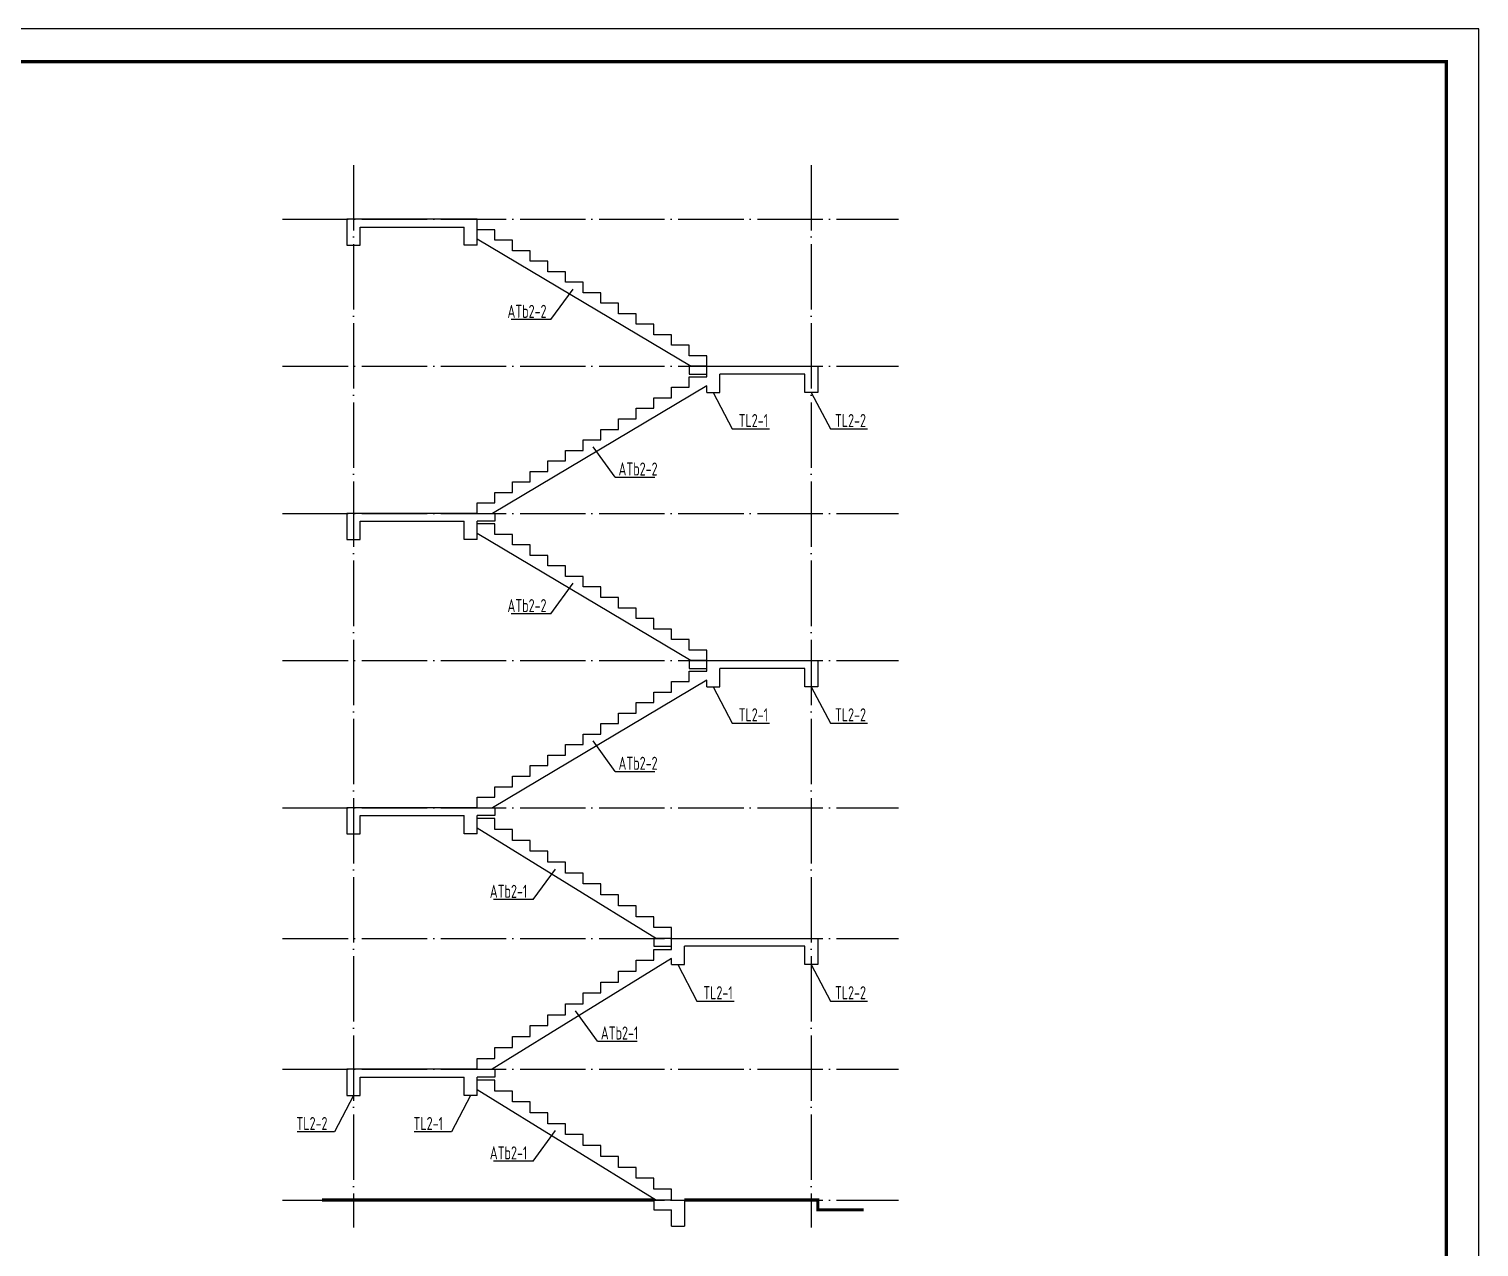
# Model space of a CAD drawing. Extents: x -2331248 to -1198620, y -977263 to -545844.
# Drawn here: x -1220791 to -1198620, y -844054 to -825428 of the extents above; entities that cross this region are included whole.
import ezdxf

# ---------------------------------------------------------------- set-up
doc = ezdxf.new("R2010")
doc.units = 0
doc.header["$LTSCALE"] = 1000
doc.header["$MEASUREMENT"] = 0
doc.linetypes.add('DOTE', pattern=[2.42, 2, -0.2, 0.02, -0.2])
doc.layers.get('0').update_dxf_attribs({"linetype": 'CONTINUOUS'})
for name, color, linetype in [('DOTE', 1, 'DOTE'), ('PUB_TEXT', 7, 'CONTINUOUS'), ('PUB_TITLE', 4, 'CONTINUOUS'), ('S_STAIR', 2, 'CONTINUOUS'), ('梁', 4, 'CONTINUOUS')]:
    doc.layers.add(name, color=color, linetype=linetype)
doc.styles.add('TSSD_REIN', font='Tssdeng.shx', dxfattribs={"width": 0.7, "bigfont": 'hztxt.shx'})

msp = doc.modelspace()

# ---------------------------------------------------------------- linework, layer by layer
for p, q in [((-1212811.4, -829872.8), (-1212472.8, -829404.7)), ((-1212811.4, -829872.8), (-1213416.6, -829872.8)), ((-1210329, -830986), (-1210037.6, -831544)), ((-1208829, -830986), (-1208537.6, -831544)), ((-1210037.6, -831544), (-1209468.5, -831544)), ((-1208537.6, -831544), (-1207968.5, -831544)), ((-1211826.6, -832283.5), (-1212165.2, -831815.4)), ((-1211826.6, -832283.5), (-1211221.4, -832283.5)), ((-1212811.4, -834372.8), (-1212472.8, -833904.7)), ((-1212811.4, -834372.8), (-1213416.6, -834372.8)), ((-1210329, -835486), (-1210037.6, -836044)), ((-1208829, -835486), (-1208537.6, -836044)), ((-1210037.6, -836044), (-1209468.5, -836044)), ((-1208537.6, -836044), (-1207968.5, -836044)), ((-1211826.6, -836783.5), (-1212165.2, -836315.4)), ((-1211826.6, -836783.5), (-1211221.4, -836783.5)), ((-1213081.4, -838741.8), (-1212742.8, -838273.7)), ((-1213081.4, -838741.8), (-1213686.6, -838741.8)), ((-1210869, -839736), (-1210577.6, -840294)), ((-1208829, -839736), (-1208537.6, -840294)), ((-1212096.6, -840908.5), (-1212435.2, -840440.4)), ((-1210577.6, -840294), (-1210008.5, -840294)), ((-1208537.6, -840294), (-1207968.5, -840294)), ((-1212096.6, -840908.5), (-1211491.4, -840908.5)), ((-1215829, -841736), (-1216120.4, -842294)), ((-1214039, -841736), (-1214330.4, -842294)), ((-1216120.4, -842294), (-1216689.5, -842294)), ((-1214330.4, -842294), (-1214899.5, -842294)), ((-1213081.4, -842741.8), (-1212742.8, -842273.7)), ((-1213081.4, -842741.8), (-1213686.6, -842741.8))]:
    msp.add_line(p, q)
at = {"const_width": 50}
for points in [[(-1216310, -843336), (-1211239, -843336)], [(-1210769, -843336), (-1208729, -843336), (-1208729, -843486), (-1208029, -843486)]]:
    msp.add_lwpolyline(points, dxfattribs=at)
at = {"layer": 'DOTE', "ltscale": 0.5}
for p, q in [((-1215829, -827508), (-1215829, -843757.2)), ((-1208829, -827508), (-1208829, -843757.2)), ((-1216913, -828336), (-1207496, -828336)), ((-1216913, -830586), (-1207496, -830586)), ((-1216913, -832836), (-1207496, -832836)), ((-1216913, -835086), (-1207496, -835086)), ((-1216913, -837336), (-1207496, -837336)), ((-1216913, -839336), (-1207496, -839336)), ((-1216913, -841336), (-1207496, -841336)), ((-1216913, -843336), (-1207496, -843336))]:
    msp.add_line(p, q, dxfattribs=at)
at = {"layer": 'PUB_TITLE'}
msp.add_lwpolyline([(-1240670, -855128), (-1198620, -855128), (-1198620, -825428), (-1240670, -825428)], close=True, dxfattribs=at)
at = {"layer": 'PUB_TITLE', "const_width": 50}
msp.add_lwpolyline([(-1239420, -854628), (-1199120, -854628), (-1199120, -825928), (-1239420, -825928)], close=True, dxfattribs=at)
at = {"layer": 'S_STAIR'}
for p, q in [((-1213939, -828336), (-1215929, -828336)), ((-1215929, -828336), (-1215929, -828736)), ((-1215729, -828736), (-1215729, -828456)), ((-1215729, -828456), (-1214139, -828456)), ((-1214139, -828736), (-1214139, -828456)), ((-1213939, -828736), (-1213939, -828336)), ((-1215929, -828736), (-1215729, -828736)), ((-1213939, -828736), (-1214139, -828736)), ((-1210429, -830746.8), (-1210429, -830586)), ((-1210429, -830586), (-1208729, -830586)), ((-1208929, -830706), (-1210229, -830706)), ((-1210229, -830986), (-1210229, -830706)), ((-1208929, -830986), (-1208929, -830706)), ((-1208729, -830586), (-1208729, -830986)), ((-1210429, -830886.4), (-1213704.4, -832836)), ((-1210429, -830986), (-1210429, -830886.4)), ((-1210429, -830986), (-1210229, -830986)), ((-1208729, -830986), (-1208929, -830986)), ((-1213939, -832836), (-1215929, -832836)), ((-1215929, -832836), (-1215929, -833236)), ((-1215729, -833236), (-1215729, -832956)), ((-1215729, -832956), (-1214139, -832956)), ((-1214139, -833236), (-1214139, -832956)), ((-1213939, -833236), (-1213939, -832956)), ((-1215929, -833236), (-1215729, -833236)), ((-1213939, -833236), (-1214139, -833236)), ((-1210429, -835246.8), (-1210429, -835086)), ((-1210429, -835086), (-1208729, -835086)), ((-1208729, -835086), (-1208729, -835486)), ((-1210429, -835386.4), (-1213704.4, -837336)), ((-1210429, -835486), (-1210429, -835386.4)), ((-1208929, -835206), (-1210229, -835206)), ((-1210229, -835486), (-1210229, -835206)), ((-1208929, -835486), (-1208929, -835206)), ((-1210429, -835486), (-1210229, -835486)), ((-1208729, -835486), (-1208929, -835486)), ((-1213939, -837336), (-1215929, -837336)), ((-1215929, -837336), (-1215929, -837736)), ((-1215729, -837736), (-1215729, -837456)), ((-1215729, -837456), (-1214139, -837456)), ((-1214139, -837736), (-1214139, -837456)), ((-1213939, -837736), (-1213939, -837456)), ((-1215929, -837736), (-1215729, -837736)), ((-1213939, -837736), (-1214139, -837736)), ((-1210969, -839336), (-1208729, -839336)), ((-1210969, -839502.6), (-1210969, -839336)), ((-1208729, -839336), (-1208729, -839736)), ((-1208929, -839456), (-1210769, -839456)), ((-1210769, -839736), (-1210769, -839456)), ((-1208929, -839736), (-1208929, -839456)), ((-1210969, -839643.7), (-1213710.5, -841336)), ((-1210969, -839736), (-1210969, -839643.7)), ((-1210969, -839736), (-1210769, -839736)), ((-1208729, -839736), (-1208929, -839736)), ((-1213939, -841336), (-1215929, -841336)), ((-1215929, -841336), (-1215929, -841736)), ((-1215729, -841736), (-1215729, -841456)), ((-1215729, -841456), (-1214139, -841456)), ((-1214139, -841736), (-1214139, -841456)), ((-1213939, -841736), (-1213939, -841456)), ((-1215929, -841736), (-1215729, -841736)), ((-1213939, -841736), (-1214139, -841736)), ((-1210969, -843336), (-1210769, -843336)), ((-1210769, -843336), (-1210769, -843736)), ((-1210969, -843736), (-1210969, -843486)), ((-1210969, -843736), (-1210769, -843736))]:
    msp.add_line(p, q, dxfattribs=at)
for points in [[(-1210969, -831068.2), (-1210969, -830907.5), (-1210699, -830907.5)], [(-1210699, -830907.5), (-1210699, -830746.8), (-1210429, -830746.8)], [(-1211239, -831228.9), (-1211239, -831068.2), (-1210969, -831068.2)], [(-1211779, -831550.3), (-1211779, -831389.6), (-1211509, -831389.6)], [(-1211509, -831389.6), (-1211509, -831228.9), (-1211239, -831228.9)], [(-1212049, -831711), (-1212049, -831550.3), (-1211779, -831550.3)], [(-1212319, -831871.7), (-1212319, -831711), (-1212049, -831711)], [(-1212859, -832193.2), (-1212859, -832032.5), (-1212589, -832032.5)], [(-1212589, -832032.5), (-1212589, -831871.7), (-1212319, -831871.7)], [(-1213129, -832353.9), (-1213129, -832193.2), (-1212859, -832193.2)], [(-1213399, -832514.6), (-1213399, -832353.9), (-1213129, -832353.9)], [(-1213939, -832836), (-1213939, -832675.3), (-1213669, -832675.3)], [(-1213669, -832675.3), (-1213669, -832514.6), (-1213399, -832514.6)], [(-1213939, -832836), (-1213669, -832836), (-1213669, -832956), (-1213939, -832956)], [(-1210699, -835407.5), (-1210699, -835246.8), (-1210429, -835246.8)], [(-1211239, -835728.9), (-1211239, -835568.2), (-1210969, -835568.2)], [(-1210969, -835568.2), (-1210969, -835407.5), (-1210699, -835407.5)], [(-1211509, -835889.6), (-1211509, -835728.9), (-1211239, -835728.9)], [(-1212049, -836211), (-1212049, -836050.3), (-1211779, -836050.3)], [(-1211779, -836050.3), (-1211779, -835889.6), (-1211509, -835889.6)], [(-1212319, -836371.7), (-1212319, -836211), (-1212049, -836211)], [(-1212589, -836532.5), (-1212589, -836371.7), (-1212319, -836371.7)], [(-1213129, -836853.9), (-1213129, -836693.2), (-1212859, -836693.2)], [(-1212859, -836693.2), (-1212859, -836532.5), (-1212589, -836532.5)], [(-1213399, -837014.6), (-1213399, -836853.9), (-1213129, -836853.9)], [(-1213669, -837175.3), (-1213669, -837014.6), (-1213399, -837014.6)], [(-1213939, -837336), (-1213939, -837175.3), (-1213669, -837175.3)], [(-1213939, -837336), (-1213669, -837336), (-1213669, -837456), (-1213939, -837456)], [(-1211239, -839669.3), (-1211239, -839502.6), (-1210969, -839502.6)], [(-1211509, -839836), (-1211509, -839669.3), (-1211239, -839669.3)], [(-1212049, -840169.3), (-1212049, -840002.6), (-1211779, -840002.6)], [(-1211779, -840002.6), (-1211779, -839836), (-1211509, -839836)], [(-1212319, -840336), (-1212319, -840169.3), (-1212049, -840169.3)], [(-1212589, -840502.6), (-1212589, -840336), (-1212319, -840336)], [(-1213129, -840836), (-1213129, -840669.3), (-1212859, -840669.3)], [(-1212859, -840669.3), (-1212859, -840502.6), (-1212589, -840502.6)], [(-1213399, -841002.7), (-1213399, -840836), (-1213129, -840836)], [(-1213669, -841169.3), (-1213669, -841002.7), (-1213399, -841002.7)], [(-1213939, -841336), (-1213939, -841169.3), (-1213669, -841169.3)], [(-1213939, -841336), (-1213669, -841336), (-1213669, -841456), (-1213939, -841456)], [(-1210969, -843336), (-1211239, -843336), (-1211239, -843486), (-1210969, -843486)]]:
    msp.add_lwpolyline(points, dxfattribs=at)
at = {"layer": '梁'}
for p, q in [((-1213939, -828636.4), (-1210663.6, -830586)), ((-1213939, -833136.4), (-1210663.6, -835086)), ((-1213939, -837643.7), (-1211197.4, -839336)), ((-1213939, -841643.7), (-1211197.4, -843336))]:
    msp.add_line(p, q, dxfattribs=at)
for points in [[(-1213669, -828657.5), (-1213669, -828496.8), (-1213939, -828496.8)], [(-1213399, -828818.2), (-1213399, -828657.5), (-1213669, -828657.5)], [(-1213129, -828978.9), (-1213129, -828818.2), (-1213399, -828818.2)], [(-1212859, -829139.6), (-1212859, -828978.9), (-1213129, -828978.9)], [(-1212589, -829300.3), (-1212589, -829139.6), (-1212859, -829139.6)], [(-1212319, -829461), (-1212319, -829300.3), (-1212589, -829300.3)], [(-1212049, -829621.7), (-1212049, -829461), (-1212319, -829461)], [(-1211779, -829782.5), (-1211779, -829621.7), (-1212049, -829621.7)], [(-1211509, -829943.2), (-1211509, -829782.5), (-1211779, -829782.5)], [(-1211239, -830103.9), (-1211239, -829943.2), (-1211509, -829943.2)], [(-1210969, -830264.6), (-1210969, -830103.9), (-1211239, -830103.9)], [(-1210699, -830425.3), (-1210699, -830264.6), (-1210969, -830264.6)], [(-1210429, -830586), (-1210429, -830425.3), (-1210699, -830425.3)], [(-1210429, -830586), (-1210699, -830586), (-1210699, -830706), (-1210429, -830706)], [(-1213669, -833157.5), (-1213669, -832996.8), (-1213939, -832996.8)], [(-1213399, -833318.2), (-1213399, -833157.5), (-1213669, -833157.5)], [(-1213129, -833478.9), (-1213129, -833318.2), (-1213399, -833318.2)], [(-1212859, -833639.6), (-1212859, -833478.9), (-1213129, -833478.9)], [(-1212589, -833800.3), (-1212589, -833639.6), (-1212859, -833639.6)], [(-1212319, -833961), (-1212319, -833800.3), (-1212589, -833800.3)], [(-1212049, -834121.7), (-1212049, -833961), (-1212319, -833961)], [(-1211779, -834282.5), (-1211779, -834121.7), (-1212049, -834121.7)], [(-1211509, -834443.2), (-1211509, -834282.5), (-1211779, -834282.5)], [(-1211239, -834603.9), (-1211239, -834443.2), (-1211509, -834443.2)], [(-1210969, -834764.6), (-1210969, -834603.9), (-1211239, -834603.9)], [(-1210699, -834925.3), (-1210699, -834764.6), (-1210969, -834764.6)], [(-1210429, -835086), (-1210429, -834925.3), (-1210699, -834925.3)], [(-1210429, -835086), (-1210699, -835086), (-1210699, -835206), (-1210429, -835206)], [(-1213669, -837669.3), (-1213669, -837502.6), (-1213939, -837502.6)], [(-1213399, -837836), (-1213399, -837669.3), (-1213669, -837669.3)], [(-1213129, -838002.6), (-1213129, -837836), (-1213399, -837836)], [(-1212859, -838169.3), (-1212859, -838002.6), (-1213129, -838002.6)], [(-1212589, -838336), (-1212589, -838169.3), (-1212859, -838169.3)], [(-1212319, -838502.6), (-1212319, -838336), (-1212589, -838336)], [(-1212049, -838669.3), (-1212049, -838502.6), (-1212319, -838502.6)], [(-1211779, -838836), (-1211779, -838669.3), (-1212049, -838669.3)], [(-1211509, -839002.7), (-1211509, -838836), (-1211779, -838836)], [(-1211239, -839169.3), (-1211239, -839002.7), (-1211509, -839002.7)], [(-1210969, -839336), (-1210969, -839169.3), (-1211239, -839169.3)], [(-1210969, -839336), (-1211239, -839336), (-1211239, -839456), (-1210969, -839456)], [(-1213669, -841669.3), (-1213669, -841502.6), (-1213939, -841502.6)], [(-1213399, -841836), (-1213399, -841669.3), (-1213669, -841669.3)], [(-1213129, -842002.6), (-1213129, -841836), (-1213399, -841836)], [(-1212859, -842169.3), (-1212859, -842002.6), (-1213129, -842002.6)], [(-1212589, -842336), (-1212589, -842169.3), (-1212859, -842169.3)], [(-1212319, -842502.6), (-1212319, -842336), (-1212589, -842336)], [(-1212049, -842669.3), (-1212049, -842502.6), (-1212319, -842502.6)], [(-1211779, -842836), (-1211779, -842669.3), (-1212049, -842669.3)], [(-1211509, -843002.7), (-1211509, -842836), (-1211779, -842836)], [(-1211239, -843169.3), (-1211239, -843002.7), (-1211509, -843002.7)], [(-1210969, -843336), (-1210969, -843169.3), (-1211239, -843169.3)]]:
    msp.add_lwpolyline(points, dxfattribs=at)

# ---------------------------------------------------------------- texts
at = {"style": 'TSSD_REIN', "width": 0.7}
for s, p in [('TL2-1', (-1209940.6, -831515.5)), ('TL2-2', (-1208467.5, -831515.5)), ('TL2-1', (-1209940.6, -836015.5)), ('TL2-2', (-1208467.5, -836015.5)), ('TL2-1', (-1210480.6, -840265.5)), ('TL2-2', (-1208467.5, -840265.5)), ('TL2-2', (-1216702, -842265.5)), ('TL2-1', (-1214912, -842265.5))]:
    msp.add_text(s, height=200, dxfattribs=at).set_placement(p)
at = {"layer": 'PUB_TEXT', "style": 'TSSD_REIN', "width": 0.7}
for s, p in [('ATb2-2', (-1213474.9, -829845.9)), ('ATb2-2', (-1211777, -832256.6)), ('ATb2-2', (-1213474.9, -834345.9)), ('ATb2-2', (-1211777, -836756.6)), ('ATb2-1', (-1213744.9, -838714.9)), ('ATb2-1', (-1212047, -840881.5)), ('ATb2-1', (-1213744.9, -842714.9))]:
    msp.add_text(s, height=200, dxfattribs=at).set_placement(p)

doc.saveas('drawing.dxf')
